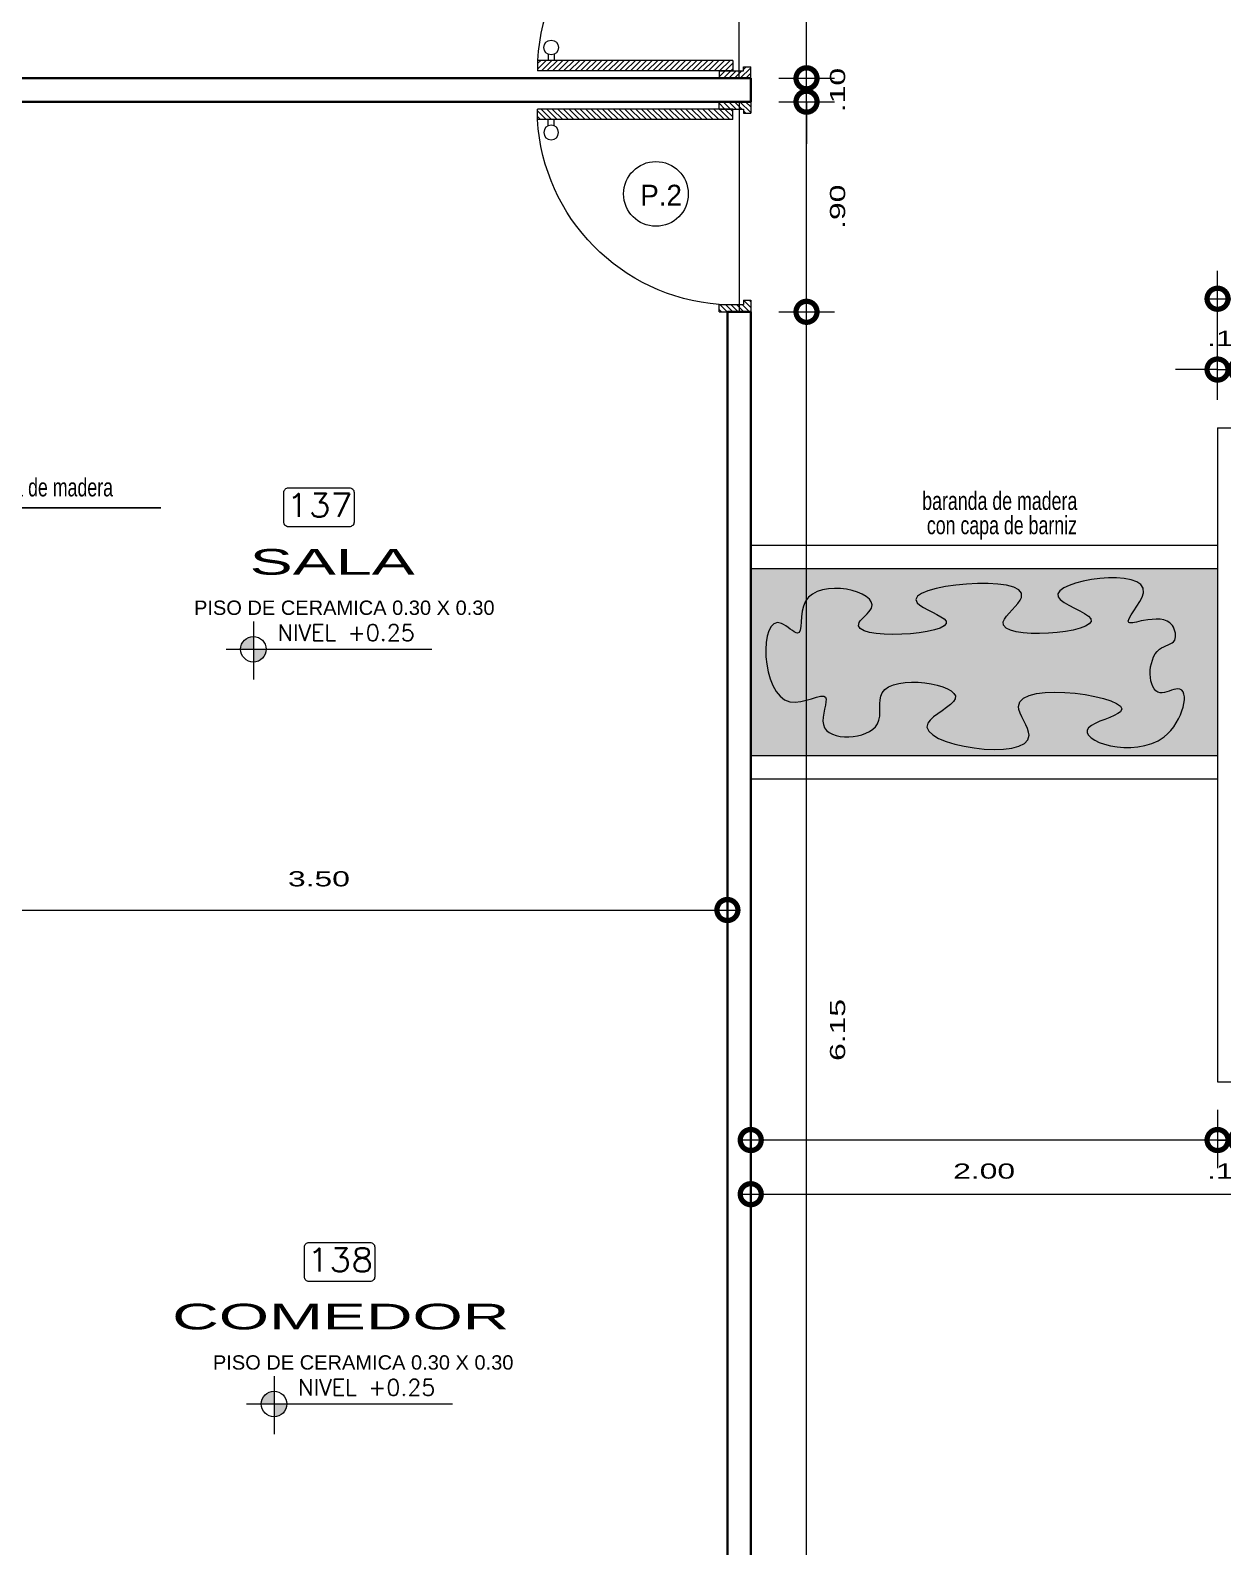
# Model space of a CAD drawing. Header units: inches. Extents: x 155.3 to 248.5, y 20.6 to 88.6.
# Drawn here: x 217.91 to 223.01, y 66.43 to 72.92 of the extents above; entities that cross this region are included whole.
import ezdxf
from ezdxf.enums import TextEntityAlignment as Align

# ---------------------------------------------------------------- set-up
doc = ezdxf.new("R2010")
doc.units = ezdxf.units.IN
doc.header["$MEASUREMENT"] = 0
doc.linetypes.add('CONTINUA', pattern=[0])
for name, color, linetype in [('COLUMNAS', 1, 'Continuous'), ('COTAS', 252, 'Continuous'), ('JARDIN', 74, 'Continuous'), ('MURO', 7, 'Continuous'), ('PUERTAS', 23, 'Continuous'), ('TEXTOS PLANTA', 7, 'Continuous'), ('TEXTURAS', 251, 'Continuous')]:
    doc.layers.add(name, color=color, linetype=linetype)
doc.styles.add('Celso', font='swissel.ttf', dxfattribs={"width": 1.5})
doc.styles.add('ROMANS', font='romans', dxfattribs={"width": 1.1, "height": 1})
doc.styles.get("Standard").update_dxf_attribs({"font": 'arial.ttf'})
doc.dimstyles.new('PLANTA 1-50', dxfattribs={"dimtxt": 0.065, "dimasz": 0.18, "dimexe": 0.12, "dimexo": 0.12, "dimgap": 0.1, "dimtad": 2, "dimzin": 4, "dimdsep": 46, "dimtxsty": 'Celso', "dimblk": 'DOTSMALL', "dimcen": 0.065, "dimdle": 0.05, "dimclrd": 14, "dimclre": 251, "dimclrt": 256, "dimaunit": 1, "dimadec": 4, "dimazin": 1, "dimtfac": 1, "dimtix": 1, "dimtmove": 0, "dimatfit": 3, "dimldrblk": 'DOTSMALL', "dimfxl": 1, "dimlwd": 9, "dimlwe": 9, "dimarcsym": 0})
pattern_1 = [(315, (-96.529859, 5.184583), (-0.013258252, -0.013258252), [])]

# ---------------------------------------------------------------- blocks, each defined once
blk = doc.blocks.new('A$C2D8C4AFF')
at = {"lineweight": 0}
h = blk.add_hatch(dxfattribs=at)
h.set_pattern_fill('ANSI31', color=8, scale=0.15, angle=17, style=0)
h.set_pattern_definition(pattern_1)
h.paths.add_polyline_path([(0.035, 0.865), (0, 0.865), (0, 1.015), (0.055, 1.015), (0.055, 0.98), (0.035, 0.98)])
h = blk.add_hatch(dxfattribs=at)
h.set_pattern_fill('ANSI31', color=8, scale=0.15, angle=17, style=0)
h.set_pattern_definition(pattern_1)
h.paths.add_polyline_path([(1, 0.865), (0.965, 0.865), (0.965, 0.93), (0.965, 0.98), (0.945, 0.98), (0.945, 1.015), (1, 1.015)])
h = blk.add_hatch(dxfattribs=at)
h.set_pattern_fill('ANSI31', color=8, scale=0.15, angle=17, style=0)
h.set_pattern_definition(pattern_1)
h.paths.add_polyline_path([(0.965, 0), (0.915, 0), (0.915, 0.93), (0.965, 0.93)])
at = {"color": 32, "lineweight": 0}
for p, q in [((0, 0.865), (0, 1.015)), ((0.055, 1.015), (0, 1.015)), ((0.055, 0.98), (0.055, 1.015)), ((1, 1.015), (0.945, 1.015)), ((0.945, 0.98), (0.945, 1.015)), ((1, 0.865), (1, 1.015)), ((0.035, 0.865), (0.035, 0.98)), ((0.055, 0.98), (0.035, 0.98)), ((0.965, 0.98), (0.945, 0.98)), ((0.965, 0.865), (0.965, 0.98)), ((0.915, 0.93), (0.965, 0.93)), ((0.915, 0.93), (0.915, 0)), ((0.965, 0.93), (0.965, 0)), ((0, 0.865), (0.035, 0.865)), ((0.965, 0.865), (1, 0.865)), ((0.915, 0), (0.965, 0))]:
    blk.add_line(p, q, dxfattribs=at)
at = {"lineweight": 0}
for p, q in [((0.885, 0.08), (0.915, 0.08)), ((0.885, 0.05), (0.915, 0.05))]:
    blk.add_line(p, q, dxfattribs=at)
blk.add_circle((0.8534, 0.065), 0.035, dxfattribs=at)
blk.add_arc((0.9698, 0.9359), 0.9375, 184.33543, 266.64957, dxfattribs=at)
blk = doc.blocks.new('_DotSmall')
at = {"color": 0, "linetype": 'ByBlock', "lineweight": 0, "const_width": 0.5}
blk.add_lwpolyline([(-0.0625, 0, 1), (0.0625, 0, 1)], format="xyb", close=True, dxfattribs=at)
blk = doc.blocks.new('*D589')
at = {"layer": 'COTAS', "color": 251, "linetype": 'Continuous', "lineweight": 9, "transparency": 16777216}
blk.add_line((221.1128, 72.6189), (221.3517, 72.6189), dxfattribs=at)
at = {"layer": 'COTAS', "color": 14, "linetype": 'CONTINUA', "lineweight": 9, "transparency": 16777216}
blk.add_line((221.2317, 71.6689), (221.2317, 72.6689), dxfattribs=at)
at = {"layer": 'COTAS', "color": 251, "linetype": 'CONTINUA', "lineweight": 9, "transparency": 16777216}
blk.add_line((221.1128, 71.7189), (221.3517, 71.7189), dxfattribs=at)
at = {"layer": 'Defpoints', "color": 0, "lineweight": 0, "transparency": 16777216}
for p in [(220.9928, 72.6189), (221.2317, 72.6189), (220.9928, 71.7189)]:
    blk.add_point(p, dxfattribs=at)
at = {"layer": 'COTAS', "color": 14, "lineweight": 9, "transparency": 16777216, "xscale": 0.18, "yscale": 0.18, "zscale": 0.18}
for p, rotation in [((221.2317, 72.6189), 90), ((221.2317, 71.7189), 270)]:
    blk.add_blockref('_DotSmall', p, dxfattribs=dict(at, rotation=rotation))
at = {"layer": 'COTAS', "lineweight": 0, "transparency": 16777216, "insert": (221.3651, 72.1689), "char_height": 0.065, "attachment_point": 5, "rotation": 90, "style": 'Celso'}
blk.add_mtext('.90', dxfattribs=at)
blk = doc.blocks.new('*D590')
at = {"layer": 'COTAS', "color": 14, "linetype": 'CONTINUA', "lineweight": 9, "transparency": 16777216}
for p, q in [((221.2317, 72.7189), (221.2317, 72.8989)), ((221.2317, 72.6189), (221.2317, 72.7189)), ((221.2317, 72.6189), (221.2317, 72.4389))]:
    blk.add_line(p, q, dxfattribs=at)
at = {"layer": 'COTAS', "color": 251, "linetype": 'Continuous', "lineweight": 9, "transparency": 16777216}
blk.add_line((221.1127, 72.7189), (221.3517, 72.7189), dxfattribs=at)
at = {"layer": 'COTAS', "color": 251, "linetype": 'CONTINUA', "lineweight": 9, "transparency": 16777216}
blk.add_line((221.1128, 72.6189), (221.3517, 72.6189), dxfattribs=at)
at = {"layer": 'Defpoints', "color": 0, "lineweight": 0, "transparency": 16777216}
for p in [(220.9927, 72.7189), (221.2317, 72.7189), (220.9928, 72.6189)]:
    blk.add_point(p, dxfattribs=at)
at = {"layer": 'COTAS', "color": 14, "lineweight": 9, "transparency": 16777216, "xscale": 0.18, "yscale": 0.18, "zscale": 0.18}
for p, rotation in [((221.2317, 72.7189), 270), ((221.2317, 72.6189), 90)]:
    blk.add_blockref('_DotSmall', p, dxfattribs=dict(at, rotation=rotation))
at = {"layer": 'COTAS', "lineweight": 0, "transparency": 16777216, "insert": (221.3651, 72.6689), "char_height": 0.065, "attachment_point": 5, "rotation": 90, "style": 'Celso'}
blk.add_mtext('.10', dxfattribs=at)
blk = doc.blocks.new('*D591')
at = {"layer": 'COTAS', "color": 14, "linetype": 'CONTINUA', "lineweight": 9, "transparency": 16777216}
blk.add_line((221.2317, 72.6689), (221.2317, 73.6689), dxfattribs=at)
at = {"layer": 'COTAS', "color": 251, "linetype": 'Continuous', "lineweight": 9, "transparency": 16777216}
blk.add_line((221.1128, 73.6189), (221.3517, 73.6189), dxfattribs=at)
at = {"layer": 'COTAS', "color": 251, "linetype": 'CONTINUA', "lineweight": 9, "transparency": 16777216}
blk.add_line((221.1127, 72.7189), (221.3517, 72.7189), dxfattribs=at)
at = {"layer": 'Defpoints', "color": 0, "lineweight": 0, "transparency": 16777216}
for p in [(220.9928, 73.6189), (221.2317, 73.6189), (220.9927, 72.7189)]:
    blk.add_point(p, dxfattribs=at)
at = {"layer": 'COTAS', "color": 14, "lineweight": 9, "transparency": 16777216, "xscale": 0.18, "yscale": 0.18, "zscale": 0.18}
for p, rotation in [((221.2317, 73.6189), 90), ((221.2317, 72.7189), 270)]:
    blk.add_blockref('_DotSmall', p, dxfattribs=dict(at, rotation=rotation))
at = {"layer": 'COTAS', "lineweight": 0, "transparency": 16777216, "insert": (221.3651, 73.1689), "char_height": 0.065, "attachment_point": 5, "rotation": 90, "style": 'Celso'}
blk.add_mtext('.90', dxfattribs=at)
blk = doc.blocks.new('*D366')
at = {"layer": 'COTAS', "color": 14, "linetype": 'CONTINUA', "lineweight": 9, "transparency": 16777216}
blk.add_line((221.2317, 65.5176), (221.2317, 71.7689), dxfattribs=at)
at = {"layer": 'COTAS', "color": 251, "linetype": 'Continuous', "lineweight": 9, "transparency": 16777216}
blk.add_line((221.1128, 71.7189), (221.3517, 71.7189), dxfattribs=at)
at = {"layer": 'COTAS', "color": 251, "linetype": 'CONTINUA', "lineweight": 9, "transparency": 16777216}
blk.add_line((221.1128, 65.5676), (221.3517, 65.5676), dxfattribs=at)
at = {"layer": 'Defpoints', "color": 0, "lineweight": 0, "transparency": 16777216}
for p in [(220.9928, 71.7189), (221.2317, 71.7189), (220.9928, 65.5676)]:
    blk.add_point(p, dxfattribs=at)
at = {"layer": 'COTAS', "color": 14, "lineweight": 9, "transparency": 16777216, "xscale": 0.18, "yscale": 0.18, "zscale": 0.18}
for p, rotation in [((221.2317, 71.7189), 90), ((221.2317, 65.5676), 270)]:
    blk.add_blockref('_DotSmall', p, dxfattribs=dict(at, rotation=rotation))
at = {"layer": 'COTAS', "lineweight": 0, "transparency": 16777216, "insert": (221.3651, 68.6432), "char_height": 0.065, "attachment_point": 5, "rotation": 90, "style": 'Celso'}
blk.add_mtext('6.15', dxfattribs=at)
blk = doc.blocks.new('*D504')
at = {"layer": 'COTAS', "color": 251, "linetype": 'CONTINUA', "lineweight": 9, "transparency": 16777216}
blk.add_line((222.9927, 71.3416), (222.9927, 71.5916), dxfattribs=at)
at = {"layer": 'COTAS', "color": 251, "linetype": 'Continuous', "lineweight": 9, "transparency": 16777216}
blk.add_line((223.0927, 71.3416), (223.0927, 71.5916), dxfattribs=at)
at = {"layer": 'COTAS', "color": 14, "linetype": 'CONTINUA', "lineweight": 9, "transparency": 16777216}
for p, q in [((222.9927, 71.4716), (222.8127, 71.4716)), ((222.9927, 71.4716), (223.0927, 71.4716)), ((223.0927, 71.4716), (223.2727, 71.4716))]:
    blk.add_line(p, q, dxfattribs=at)
at = {"layer": 'Defpoints', "color": 0, "lineweight": 0, "transparency": 16777216}
for p in [(223.0927, 71.4716), (222.9927, 71.2216), (223.0927, 71.2216)]:
    blk.add_point(p, dxfattribs=at)
at = {"layer": 'COTAS', "color": 14, "lineweight": 9, "transparency": 16777216, "xscale": 0.18, "yscale": 0.18, "zscale": 0.18}
blk.add_blockref('_DotSmall', (222.9927, 71.4716), dxfattribs=at)
at = {"layer": 'COTAS', "color": 14, "lineweight": 9, "transparency": 16777216, "xscale": 0.18, "yscale": 0.18, "zscale": 0.18, "rotation": 180}
blk.add_blockref('_DotSmall', (223.0927, 71.4716), dxfattribs=at)
at = {"layer": 'COTAS', "lineweight": 0, "transparency": 16777216, "insert": (223.0427, 71.605), "char_height": 0.065, "attachment_point": 5, "style": 'Celso'}
blk.add_mtext('.10', dxfattribs=at)
blk = doc.blocks.new('*D484')
at = {"layer": 'COTAS', "color": 251, "linetype": 'CONTINUA', "lineweight": 9, "transparency": 16777216}
blk.add_line((222.9927, 71.3416), (222.9927, 71.8948), dxfattribs=at)
at = {"layer": 'COTAS', "color": 251, "linetype": 'Continuous', "lineweight": 9, "transparency": 16777216}
blk.add_line((227.3927, 71.3416), (227.3927, 71.8948), dxfattribs=at)
at = {"layer": 'COTAS', "color": 14, "linetype": 'CONTINUA', "lineweight": 9, "transparency": 16777216}
blk.add_line((222.9427, 71.7748), (227.4427, 71.7748), dxfattribs=at)
at = {"layer": 'Defpoints', "color": 0, "lineweight": 0, "transparency": 16777216}
for p in [(227.3927, 71.7748), (222.9927, 71.2216), (227.3927, 71.2216)]:
    blk.add_point(p, dxfattribs=at)
at = {"layer": 'COTAS', "color": 14, "lineweight": 9, "transparency": 16777216, "xscale": 0.18, "yscale": 0.18, "zscale": 0.18, "rotation": 180}
blk.add_blockref('_DotSmall', (222.9927, 71.7748), dxfattribs=at)
at = {"layer": 'COTAS', "color": 14, "lineweight": 9, "transparency": 16777216, "xscale": 0.18, "yscale": 0.18, "zscale": 0.18}
blk.add_blockref('_DotSmall', (227.3927, 71.7748), dxfattribs=at)
at = {"layer": 'COTAS', "lineweight": 0, "transparency": 16777216, "insert": (225.1927, 71.9082), "char_height": 0.065, "attachment_point": 5, "style": 'Celso'}
blk.add_mtext('4.40', dxfattribs=at)
blk = doc.blocks.new('*D485')
at = {"layer": 'COTAS', "color": 251, "linetype": 'CONTINUA', "lineweight": 9, "transparency": 16777216}
blk.add_line((222.9927, 68.3016), (222.9927, 68.0517), dxfattribs=at)
at = {"layer": 'COTAS', "color": 251, "linetype": 'Continuous', "lineweight": 9, "transparency": 16777216}
blk.add_line((223.0927, 68.3016), (223.0927, 68.0517), dxfattribs=at)
at = {"layer": 'COTAS', "color": 14, "linetype": 'CONTINUA', "lineweight": 9, "transparency": 16777216}
for p, q in [((222.9927, 68.1717), (222.8127, 68.1717)), ((222.9927, 68.1717), (223.0927, 68.1717)), ((223.0927, 68.1717), (223.2727, 68.1717))]:
    blk.add_line(p, q, dxfattribs=at)
at = {"layer": 'Defpoints', "color": 0, "lineweight": 0, "transparency": 16777216}
for p in [(222.9927, 68.4216), (223.0927, 68.4216), (223.0927, 68.1717)]:
    blk.add_point(p, dxfattribs=at)
at = {"layer": 'COTAS', "color": 14, "lineweight": 9, "transparency": 16777216, "xscale": 0.18, "yscale": 0.18, "zscale": 0.18}
blk.add_blockref('_DotSmall', (222.9927, 68.1717), dxfattribs=at)
at = {"layer": 'COTAS', "color": 14, "lineweight": 9, "transparency": 16777216, "xscale": 0.18, "yscale": 0.18, "zscale": 0.18, "rotation": 180}
blk.add_blockref('_DotSmall', (223.0927, 68.1717), dxfattribs=at)
at = {"layer": 'COTAS', "lineweight": 0, "transparency": 16777216, "insert": (223.0427, 68.0384), "char_height": 0.065, "attachment_point": 5, "style": 'Celso'}
blk.add_mtext('.10', dxfattribs=at)
blk = doc.blocks.new('*D491')
at = {"layer": 'COTAS', "color": 251, "linetype": 'Continuous', "lineweight": 9, "transparency": 16777216}
blk.add_line((222.9927, 68.3016), (222.9927, 68.0517), dxfattribs=at)
at = {"layer": 'COTAS', "color": 251, "linetype": 'CONTINUA', "lineweight": 9, "transparency": 16777216}
blk.add_line((229.3927, 68.3016), (229.3927, 68.0517), dxfattribs=at)
at = {"layer": 'COTAS', "color": 14, "linetype": 'CONTINUA', "lineweight": 9, "transparency": 16777216}
blk.add_line((229.4427, 68.1717), (222.9427, 68.1717), dxfattribs=at)
at = {"layer": 'Defpoints', "color": 0, "lineweight": 0, "transparency": 16777216}
for p in [(222.9927, 68.4216), (229.3927, 68.4216), (222.9927, 68.1717)]:
    blk.add_point(p, dxfattribs=at)
at = {"layer": 'COTAS', "color": 14, "lineweight": 9, "transparency": 16777216, "xscale": 0.18, "yscale": 0.18, "zscale": 0.18, "rotation": 180}
blk.add_blockref('_DotSmall', (222.9927, 68.1717), dxfattribs=at)
at = {"layer": 'COTAS', "color": 14, "lineweight": 9, "transparency": 16777216, "xscale": 0.18, "yscale": 0.18, "zscale": 0.18}
blk.add_blockref('_DotSmall', (229.3927, 68.1717), dxfattribs=at)
at = {"layer": 'COTAS', "lineweight": 0, "transparency": 16777216, "insert": (226.1927, 68.0384), "char_height": 0.065, "attachment_point": 5, "style": 'Celso'}
blk.add_mtext('6.40', dxfattribs=at)
blk = doc.blocks.new('*D492')
at = {"layer": 'COTAS', "color": 251, "linetype": 'Continuous', "lineweight": 9, "transparency": 16777216}
blk.add_line((220.9928, 68.3016), (220.9928, 68.0517), dxfattribs=at)
at = {"layer": 'COTAS', "color": 251, "linetype": 'CONTINUA', "lineweight": 9, "transparency": 16777216}
blk.add_line((222.9927, 68.3016), (222.9927, 68.0517), dxfattribs=at)
at = {"layer": 'COTAS', "color": 14, "linetype": 'CONTINUA', "lineweight": 9, "transparency": 16777216}
blk.add_line((223.0427, 68.1717), (220.9428, 68.1717), dxfattribs=at)
at = {"layer": 'Defpoints', "color": 0, "lineweight": 0, "transparency": 16777216}
for p in [(220.9928, 68.4216), (222.9927, 68.4216), (220.9928, 68.1717)]:
    blk.add_point(p, dxfattribs=at)
at = {"layer": 'COTAS', "color": 14, "lineweight": 9, "transparency": 16777216, "xscale": 0.18, "yscale": 0.18, "zscale": 0.18, "rotation": 180}
blk.add_blockref('_DotSmall', (220.9928, 68.1717), dxfattribs=at)
at = {"layer": 'COTAS', "color": 14, "lineweight": 9, "transparency": 16777216, "xscale": 0.18, "yscale": 0.18, "zscale": 0.18}
blk.add_blockref('_DotSmall', (222.9927, 68.1717), dxfattribs=at)
at = {"layer": 'COTAS', "lineweight": 0, "transparency": 16777216, "insert": (221.9927, 68.0383), "char_height": 0.065, "attachment_point": 5, "style": 'Celso'}
blk.add_mtext('2.00', dxfattribs=at)
blk = doc.blocks.new('*D493')
at = {"layer": 'COTAS', "color": 251, "linetype": 'CONTINUA', "lineweight": 9, "transparency": 16777216}
blk.add_line((220.9928, 68.3016), (220.9928, 67.8197), dxfattribs=at)
at = {"layer": 'COTAS', "color": 251, "linetype": 'Continuous', "lineweight": 9, "transparency": 16777216}
blk.add_line((229.3927, 68.3016), (229.3927, 67.8197), dxfattribs=at)
at = {"layer": 'COTAS', "color": 14, "linetype": 'CONTINUA', "lineweight": 9, "transparency": 16777216}
blk.add_line((220.9428, 67.9397), (229.4427, 67.9397), dxfattribs=at)
at = {"layer": 'Defpoints', "color": 0, "lineweight": 0, "transparency": 16777216}
for p in [(220.9928, 68.4216), (229.3927, 68.4216), (229.3927, 67.9397)]:
    blk.add_point(p, dxfattribs=at)
at = {"layer": 'COTAS', "color": 14, "lineweight": 9, "transparency": 16777216, "xscale": 0.18, "yscale": 0.18, "zscale": 0.18, "rotation": 180}
blk.add_blockref('_DotSmall', (220.9928, 67.9397), dxfattribs=at)
at = {"layer": 'COTAS', "color": 14, "lineweight": 9, "transparency": 16777216, "xscale": 0.18, "yscale": 0.18, "zscale": 0.18}
blk.add_blockref('_DotSmall', (229.3927, 67.9397), dxfattribs=at)
at = {"layer": 'COTAS', "lineweight": 0, "transparency": 16777216, "insert": (225.1927, 67.8063), "char_height": 0.065, "attachment_point": 5, "style": 'Celso'}
blk.add_mtext('8.40', dxfattribs=at)
blk = doc.blocks.new('*D393')
at = {"layer": 'COTAS', "color": 251, "linetype": 'CONTINUA', "lineweight": 9, "transparency": 16777216}
blk.add_line((217.3928, 68.718), (217.3928, 69.2768), dxfattribs=at)
at = {"layer": 'COTAS', "color": 251, "linetype": 'Continuous', "lineweight": 9, "transparency": 16777216}
blk.add_line((220.8928, 68.718), (220.8928, 69.2768), dxfattribs=at)
at = {"layer": 'COTAS', "color": 14, "linetype": 'CONTINUA', "lineweight": 9, "transparency": 16777216}
blk.add_line((217.3428, 69.1568), (220.9428, 69.1568), dxfattribs=at)
at = {"layer": 'Defpoints', "color": 0, "lineweight": 0, "transparency": 16777216}
for p in [(220.8928, 69.1568), (217.3928, 68.598), (220.8928, 68.598)]:
    blk.add_point(p, dxfattribs=at)
at = {"layer": 'COTAS', "color": 14, "lineweight": 9, "transparency": 16777216, "xscale": 0.18, "yscale": 0.18, "zscale": 0.18, "rotation": 180}
blk.add_blockref('_DotSmall', (217.3928, 69.1568), dxfattribs=at)
at = {"layer": 'COTAS', "color": 14, "lineweight": 9, "transparency": 16777216, "xscale": 0.18, "yscale": 0.18, "zscale": 0.18}
blk.add_blockref('_DotSmall', (220.8928, 69.1568), dxfattribs=at)
at = {"layer": 'COTAS', "lineweight": 0, "transparency": 16777216, "insert": (219.1428, 69.2901), "char_height": 0.065, "attachment_point": 5, "style": 'Celso'}
blk.add_mtext('3.50', dxfattribs=at)

msp = doc.modelspace()

# ---------------------------------------------------------------- hatches: boundary and pattern name
at = {"layer": 'JARDIN', "lineweight": 0}
h = msp.add_hatch(dxfattribs=at)
h.set_pattern_fill('AR-SAND', color=118, scale=0.005, style=0)
h.set_pattern_definition([(142.5, (439.333129, 23.447624), (0.0003149668, 0.00963411885), [0, -0.0076, 0, -0.0085, 0, -0.008125]), (172.5, (439.333129, 23.447624), (-0.0088488835, 0.0141107303), [0, -0.0041, 0, -0.00685, 0, -0.002625]), (212.5, (439.339279, 23.447624), (-0.0155707093, 2.829527e-05), [0, -0.0025, 0, -0.009, 0, -0.01175]), (222.5, (439.339279, 23.447624), (-0.015030633, 0.0043883778), [0, -0.00125, 0, -0.0059, 0, -0.00675])])
h.paths.add_polyline_path([(220.9928, 70.6189), (222.9927, 70.6189), (222.9927, 69.8189), (220.9928, 69.8189)])
edge = h.paths.add_edge_path()
edge.add_spline(control_points=[(222.6752, 70.3975), (222.7249, 70.4039), (222.7992, 70.4135), (222.8251, 70.2948), (222.6875, 70.2863), (222.6929, 70.0389), (222.8902, 70.1562), (222.7985, 69.7465), (222.2717, 69.9207), (222.8148, 70.0422), (221.9895, 70.1695), (222.3347, 69.7651), (221.5245, 69.8875), (222.0341, 70.1043), (221.4799, 70.1889), (221.5985, 69.8929), (221.2351, 69.8684), (221.3631, 70.132), (221.0382, 69.9169), (221.0225, 70.5069), (221.2305, 70.2885), (221.1575, 70.608), (221.6161, 70.5085), (221.3148, 70.3003), (222.041, 70.3449), (221.4571, 70.5348), (222.3508, 70.6157), (221.9059, 70.2938), (222.6787, 70.3571), (222.0855, 70.5397), (222.857, 70.6553), (222.5614, 70.3667), (222.6484, 70.3903), (222.6752, 70.3975)], knot_values=[0, 0, 0, 0, 0.126154, 0.188893, 0.265024, 0.45096, 0.527805, 0.741522, 1.06712, 1.220404, 1.658513, 1.790612, 2.227985, 2.385175, 2.699701, 2.834851, 3.066691, 3.184514, 3.339213, 3.677065, 3.757681, 3.898949, 4.182654, 4.263705, 4.635976, 4.782676, 5.230566, 5.361078, 5.736783, 5.906068, 6.272114, 6.413635, 6.476437, 6.476437, 6.476437, 6.476437], degree=3, periodic=0)
h = msp.add_hatch(dxfattribs=at)
h.set_pattern_fill('AR-CONC', color=74, scale=0.005, style=0)
h.set_pattern_definition([(130, (439.129874, 23.592228), (-0.035863009, -0.0031376067), [0.00375, -0.04125]), (185, (439.129874, 23.592228), (0.0069375667, 0.0376096067), [0.003, -0.033]), (79.5486, (439.126886, 23.591966), (-0.028925469, 0.034471977), [0.0031870095, -0.0350571056]), (133.8158, (439.129874, 23.602228), (-0.053362052, -0.008275951), [0.005625, -0.061875]), (83.3644, (439.12543, 23.60154), (-0.046733135, 0.048705894), [0.004780514, -0.05258565]), (188.8158, (439.129874, 23.60223), (-0.046733097, 0.04870593), [0.0045, -0.0495]), (159, (439.124874, 23.599728), (-0.0298453526, -0.0201309445), [0.00375, -0.04125]), (214, (439.124874, 23.599728), (-0.0121657666, 0.036257502), [0.003, -0.033]), (108.5486, (439.122387, 23.59805), (-0.0420111314, 0.016126525), [0.0031870095, -0.0350571056]), (142.5, (439.129874, 23.592228), (-0.0006079928, 0.0166446927), [0, -0.0326, 0, -0.0335, 0, -0.033125]), (172.5, (439.129874, 23.592228), (-0.0131534769, 0.0197205856), [0, -0.0191, 0, -0.03185, 0, -0.012625]), (212.5, (439.141024, 23.592228), (-0.0266911218, -0.0011277436), [0, -0.0125, 0, -0.039, 0, -0.05175]), (222.5, (439.146024, 23.592228), (-0.0291593085, 0.005005249), [0, -0.01625, 0, -0.0259, 0, -0.03675])])
edge = h.paths.add_edge_path()
edge.add_spline(control_points=[(222.6752, 70.3975), (222.7249, 70.4039), (222.7992, 70.4135), (222.8251, 70.2948), (222.6875, 70.2863), (222.6929, 70.0389), (222.8902, 70.1562), (222.7985, 69.7465), (222.2717, 69.9207), (222.8148, 70.0422), (221.9895, 70.1695), (222.3347, 69.7651), (221.5245, 69.8875), (222.0341, 70.1043), (221.4799, 70.1889), (221.5985, 69.8929), (221.2351, 69.8684), (221.3631, 70.132), (221.0382, 69.9169), (221.0225, 70.5069), (221.2305, 70.2885), (221.1575, 70.608), (221.6161, 70.5085), (221.3148, 70.3003), (222.041, 70.3449), (221.4571, 70.5348), (222.3508, 70.6157), (221.9059, 70.2938), (222.6787, 70.3571), (222.0855, 70.5397), (222.857, 70.6553), (222.5614, 70.3667), (222.6484, 70.3903), (222.6752, 70.3975)], knot_values=[0, 0, 0, 0, 0.126154, 0.188893, 0.265024, 0.45096, 0.527805, 0.741522, 1.06712, 1.220404, 1.658513, 1.790612, 2.227985, 2.385175, 2.699701, 2.834851, 3.066691, 3.184514, 3.339213, 3.677065, 3.757681, 3.898949, 4.182654, 4.263705, 4.635976, 4.782676, 5.230566, 5.361078, 5.736783, 5.906068, 6.272114, 6.413635, 6.476437, 6.476437, 6.476437, 6.476437], degree=3, periodic=0)
at = {"layer": 'TEXTOS PLANTA', "lineweight": 9}
h = msp.add_hatch(color=7, dxfattribs=at)
h.paths.add_polyline_path([(218.8074, 70.2736), (218.862, 70.2736), (218.862, 70.3282, 0.414214)])
h.paths.add_polyline_path([(218.862, 70.2736), (218.862, 70.2189, 0.414214), (218.9166, 70.2736)])
h = msp.add_hatch(color=7, dxfattribs=at)
h.paths.add_polyline_path([(218.8957, 67.0412), (218.9504, 67.0412), (218.9504, 67.0958, 0.414214)])
h.paths.add_polyline_path([(218.9504, 67.0412), (218.9504, 66.9866, 0.414214), (219.005, 67.0412)])

# ---------------------------------------------------------------- linework, layer by layer
msp.add_lwpolyline([(217.4198, 70.7743), (217.3468, 70.7013), (217.6468, 70.8797), (218.4657, 70.8797)])
at = {"layer": 'COLUMNAS', "lineweight": 0}
for p, q in [((222.9927, 71.2216), (222.9927, 68.4216)), ((222.9927, 71.2216), (223.0927, 71.2216)), ((222.9927, 68.4216), (223.0927, 68.4216))]:
    msp.add_line(p, q, dxfattribs=at)
at = {"layer": 'JARDIN', "color": 118, "lineweight": 0}
msp.add_spline([(222.6752, 70.3975), (222.7993, 70.3747), (222.8091, 70.3127), (222.7438, 70.2736), (222.747, 70.0877), (222.8221, 70.104), (222.7633, 69.8985), (222.4401, 69.9377), (222.5772, 70.0062), (222.1397, 70.029), (222.1854, 69.9051), (221.7512, 69.9572), (221.8687, 70.0616), (221.5553, 70.0877), (221.5357, 69.954), (221.3039, 69.9507), (221.3137, 70.0681), (221.1602, 70.0486), (221.1243, 70.3845), (221.1929, 70.3421), (221.2274, 70.4791), (221.5096, 70.4497), (221.4573, 70.3878), (221.8295, 70.3943), (221.7055, 70.4726), (222.1528, 70.4954), (222.0744, 70.391), (222.4499, 70.4041), (222.3095, 70.4987), (222.6752, 70.515), (222.6131, 70.3878), (222.6752, 70.3975)], degree=3, dxfattribs=at)
at = {"layer": 'MURO', "color": 7, "lineweight": 40}
for p, q in [((220.9927, 72.7189), (217.3927, 72.7189)), ((220.9927, 72.7189), (220.9927, 72.6189)), ((220.9927, 72.6189), (217.3927, 72.6189)), ((220.8928, 71.7189), (220.8928, 65.6676)), ((220.9928, 71.7189), (220.8928, 71.7189)), ((220.9928, 71.7189), (220.9928, 65.5676))]:
    msp.add_line(p, q, dxfattribs=at)
at = {"layer": 'TEXTOS PLANTA', "color": 7, "lineweight": 9}
for p, q in [((218.862, 70.3924), (218.862, 70.1442)), ((218.7448, 70.2736), (219.6263, 70.2736)), ((218.9504, 67.16), (218.9504, 66.9119)), ((218.8332, 67.0412), (219.7146, 67.0412))]:
    msp.add_line(p, q, dxfattribs=at)
for points in [[(219.0127, 70.9656), (219.2733, 70.9656, -0.414214), (219.2933, 70.9456), (219.2933, 70.8182, -0.414214), (219.2733, 70.7982), (219.0127, 70.7982, -0.414214), (218.9927, 70.8182), (218.9927, 70.9456, -0.414214)], [(219.1011, 67.7333), (219.3617, 67.7333, -0.414214), (219.3817, 67.7133), (219.3817, 67.5858, -0.414214), (219.3617, 67.5658), (219.1011, 67.5658, -0.414214), (219.0811, 67.5858), (219.0811, 67.7133, -0.414214)]]:
    msp.add_lwpolyline(points, format="xyb", close=True, dxfattribs=at)
at = {"layer": 'TEXTOS PLANTA', "lineweight": 0}
msp.add_circle((220.5866, 72.2238), 0.1387, dxfattribs=at)
at = {"layer": 'TEXTOS PLANTA', "color": 7, "lineweight": 9}
for centre in [(218.862, 70.2736), (218.9504, 67.0412)]:
    msp.add_circle(centre, 0.0546, dxfattribs=at)
at = {"layer": 'TEXTURAS', "color": 251, "lineweight": 0}
for p, q in [((220.9428, 72.7189), (220.9428, 73.6189)), ((220.9428, 72.6189), (220.9428, 71.7189)), ((220.9927, 70.7189), (222.9927, 70.7189)), ((220.9927, 70.6189), (222.9927, 70.6189)), ((220.9927, 69.8189), (222.9927, 69.8189)), ((220.9927, 69.7189), (222.9927, 69.7189))]:
    msp.add_line(p, q, dxfattribs=at)

# ---------------------------------------------------------------- block references
at = {"layer": 'PUERTAS', "lineweight": 0, "yscale": 0.9000000000000125, "zscale": 0.9000000000000125, "rotation": 270}
for p, xscale in [((220.0793, 73.6189), 0.9000000000000125), ((220.0793, 71.7189), -0.9000000000000125)]:
    msp.add_blockref('A$C2D8C4AFF', p, dxfattribs=dict(at, xscale=xscale))

# ---------------------------------------------------------------- texts
at = {"width": 0.7}
for s, p in [('celosia de madera', (217.6387, 70.9283)), ('baranda de madera', (221.7274, 70.8706)), ('con capa de barniz', (221.7473, 70.7663))]:
    msp.add_text(s, height=0.077838, dxfattribs=at).set_placement(p)
at = {"layer": 'TEXTOS PLANTA', "color": 7, "lineweight": 9, "style": 'ROMANS', "width": 1.1}
for s, p in [('137', (219.1459, 70.8907)), ('138', (219.2342, 67.6584))]:
    msp.add_text(s, height=0.1, dxfattribs=at).set_placement(p, align=Align.MIDDLE_CENTER)
at = {"layer": 'TEXTOS PLANTA', "color": 7, "lineweight": 9, "width": 1.8}
for s, p in [('SALA', (218.8461, 70.593)), ('COMEDOR', (218.5142, 67.3606))]:
    msp.add_text(s, height=0.11, dxfattribs=at).set_placement(p)
at = {"layer": 'TEXTOS PLANTA', "color": 7, "lineweight": 9}
for p in [(218.6077, 70.4208), (218.6886, 67.1884)]:
    msp.add_text('PISO DE CERAMICA 0.30 X 0.30', height=0.061427, dxfattribs=at).set_placement(p)
at = {"layer": 'TEXTOS PLANTA', "color": 7, "lineweight": 9, "style": 'ROMANS'}
for p in [(218.9655, 70.3095), (219.0539, 67.0772)]:
    msp.add_text('NIVEL +0.25', height=0.07, dxfattribs=at).set_placement(p)
at = {"layer": 'TEXTOS PLANTA', "color": 7, "lineweight": 9, "insert": (220.5196, 72.2186), "char_height": 0.088889, "width": 0.355556, "attachment_point": 4}
msp.add_mtext('{\\fCentury Gothic|b0|i0|c1|p15;P.2}', dxfattribs=at)

# ---------------------------------------------------------------- dimensions: what is measured, and where the dimension line sits
at = {"layer": 'COTAS', "lineweight": 0}
for base, p1, p2, picture, middle in [((221.2317, 73.6189), (220.9927, 72.7189), (220.9928, 73.6189), '*D591', (221.3651, 73.1689)), ((221.2317, 72.7189), (220.9928, 72.6189), (220.9927, 72.7189), '*D590', (221.3651, 72.6689)), ((221.2317, 72.6189), (220.9928, 71.7189), (220.9928, 72.6189), '*D589', (221.3651, 72.1689))]:
    dim = msp.add_linear_dim(base=base, p1=p1, p2=p2, angle=90, dimstyle='PLANTA 1-50', override={"dimtmove": 1}, dxfattribs=at)
    dim.commit()
    dim.dimension.update_dxf_attribs({"geometry": picture, "text_midpoint": middle})
for base, p1, p2, picture, middle in [((227.3927, 71.7748), (222.9927, 71.2216), (227.3927, 71.2216), '*D484', (225.1927, 71.9082)), ((223.0927, 71.4716), (222.9927, 71.2216), (223.0927, 71.2216), '*D504', (223.0427, 71.605)), ((220.8928, 69.1568), (217.3928, 68.598), (220.8928, 68.598), '*D393', (219.1428, 69.2901)), ((229.3927, 67.9397), (220.9928, 68.4216), (229.3927, 68.4216), '*D493', (225.1927, 67.8063)), ((223.0927, 68.1717), (222.9927, 68.4216), (223.0927, 68.4216), '*D485', (223.0427, 68.0384))]:
    dim = msp.add_linear_dim(base=base, p1=p1, p2=p2, dimstyle='PLANTA 1-50', dxfattribs=at)
    dim.commit()
    dim.dimension.update_dxf_attribs({"geometry": picture, "text_midpoint": middle})
dim = msp.add_linear_dim(base=(221.2317, 71.7189), p1=(220.9928, 65.5676), p2=(220.9928, 71.7189), angle=90, dimstyle='PLANTA 1-50', dxfattribs=at)
dim.commit()
dim.dimension.update_dxf_attribs({"geometry": '*D366', "text_midpoint": (221.3651, 68.6432)})
for base, p1, p2, picture, middle in [((220.9928, 68.1717), (222.9927, 68.4216), (220.9928, 68.4216), '*D492', (221.9927, 68.0383)), ((222.9927, 68.1717), (229.3927, 68.4216), (222.9927, 68.4216), '*D491', (226.1927, 68.0384))]:
    dim = msp.add_linear_dim(base=base, p1=p1, p2=p2, dimstyle='PLANTA 1-50', override={"dimtmove": 1}, dxfattribs=at)
    dim.commit()
    dim.dimension.update_dxf_attribs({"geometry": picture, "text_midpoint": middle})

doc.saveas('drawing.dxf')
